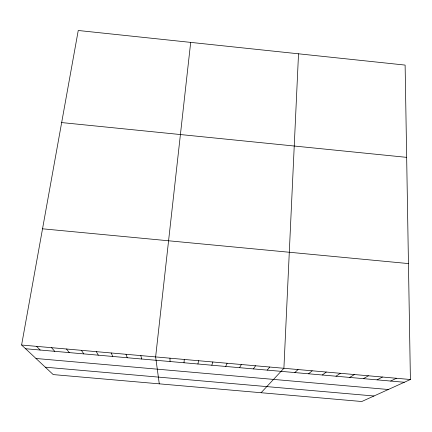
<?xml version="1.0" encoding="UTF-8"?>
<svg xmlns="http://www.w3.org/2000/svg" width="432" height="432" viewBox="0 0 432 432"><rect width="100%" height="100%" fill="white"/><g stroke="black" fill="none" stroke-linecap="round" stroke-linejoin="round"><path stroke-width="0.65" d="M298.523 53.806L283.9 368.285L261.085 392.726M184.005 362.761L184.291 359.456M190.685 42.39L155.633 356.913L159.278 383.843M21.6 345.028L78.246 30.488L405.113 65.086L410.4 379.507L361.778 401.512L53.206 374.587L21.6 345.028L410.4 379.507M197.926 363.992L198.585 360.72M211.831 365.224L212.857 361.989M225.715 366.449L227.113 363.253M239.576 367.681L241.342 364.511M253.422 368.901L255.55 365.774M267.241 370.127L269.735 367.033M294.818 372.568L298.042 369.544M308.578 373.788L312.158 370.796M322.315 375.003L326.257 372.044M336.037 376.218L340.335 373.291M349.731 377.428L354.391 374.539M363.409 378.637L368.426 375.786M377.066 379.847L382.439 377.028M390.701 381.056L396.43 378.27M25.569 348.737L404.32 382.261M35.996 358.49L388.303 389.507M45.306 367.2L373.972 395.993M42.53 228.803L408.451 263.574M61.663 122.575L406.663 157.356M36.59 346.356L40.16 350.028M51.554 347.679L54.734 351.319M66.49 349.007L69.282 352.604M81.41 350.33L83.803 353.889M96.304 351.648L98.307 355.174M111.17 352.971L112.784 356.454M126.014 354.283L127.246 357.734M140.837 355.601L141.68 359.014M169.976 358.182L170.057 361.525"/></g></svg>
